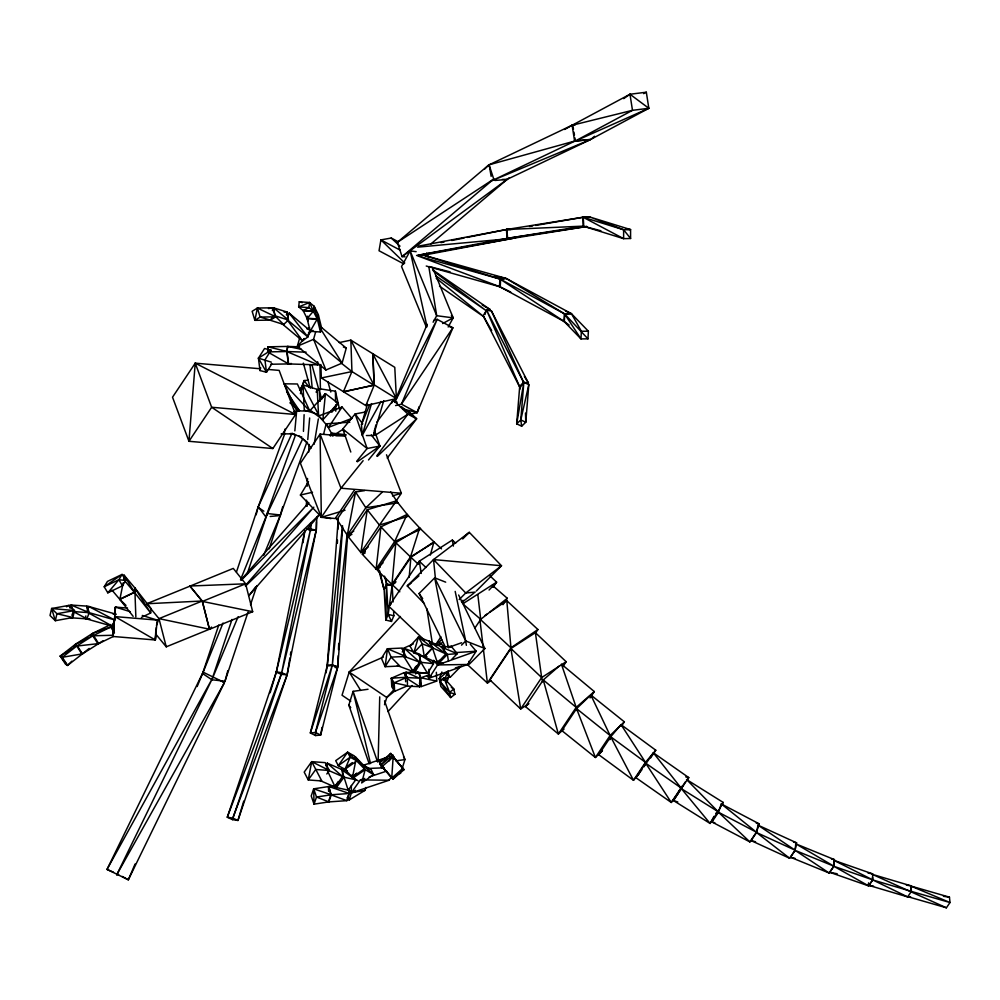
<?xml version="1.0" encoding="UTF-8"?>
<svg xmlns="http://www.w3.org/2000/svg" width="1000" height="1000" viewBox="0 0 1000 1000"><rect width="100%" height="100%" fill="white"/><g stroke="black" fill="none" stroke-linecap="round" stroke-linejoin="round"><path stroke-width="1.5" d="M405.938 675.35L405.95 672.3L419.837 672.975L419.775 686.712L405.887 686.038M405.462 677.5L419.35 678.175L405.95 672.3L405.462 677.5L419.775 686.712L419.825 676.025M306.613 528.688L310.35 530.612L316.325 529.55L316.375 521.75M71.075 607.875L71.1 605.05L87.037 606.112L89.225 612.65L87.362 617.612M87 608.95L87.037 606.112M351.375 785.5L351.213 792.925L389.113 780.225L391.625 776.675M378.113 761.787L379.725 696.875M328.762 791.137L328.913 786.513L335.075 786.087M123.975 575.075L134.488 592.388L134.662 587.7L123.975 575.075L123.8 579.763L134.488 592.388L119.85 599.425L112.075 590.25M337.362 543.237L337.475 540.15M337.887 529.312L338.237 520.025M303.45 431.375L304.113 414.688M338.225 655.738L337.788 666.575L335.238 666.812M338.475 649.55L338.725 643.363M306.312 506.35L306.588 500.15M307.188 486.213L307.525 478.462M308.675 452.113L309.012 444.375M310.688 522.863L310.35 530.612L311.012 522.888M316.325 529.55L316.863 517.163M336.938 783.15L335.188 787.125L327.013 769.775L327.312 763.188L342.775 769.9L342.475 776.5L335.188 787.125L319.725 780.413M110.812 624.5L92.9 633.237L92.775 635.8L98.075 643.913L113.212 636.525M127.513 608.088L115.45 607.087L113.125 636.487L155.325 639.987L157.2 620.1L142.287 615.45M157.2 620.1L114.987 616.6L155.325 639.987L155.8 630.475M564.325 321.587L499.5 286.6L499.9 278.962L506.388 278.55L571.213 313.538L564.725 313.95L499.9 278.962L564.325 321.587L564.725 313.95L506.388 278.55M426.238 266.025L500.225 286.875L500.625 279.237L422.812 254.925L419.025 255.65M564.062 321.4L564.475 313.762L571.475 313.725L588.375 331.213L587.975 338.85L580.975 338.9L564.062 321.4L569.1 325.075M571.475 313.725L581.375 331.262L580.975 338.9L564.475 313.762L587.975 338.85M621.75 725.725L624.35 721.838L590.812 694.963L610.112 735.5L609.875 739.663L610.712 736.775L621.025 724.638L655.775 750.212L650.638 757.9M347.688 534.587L337.788 666.575L332.3 665.487L327.225 665.987L338.175 520.037M342.675 527.3L332.3 665.487L347.287 532.938M114.475 619.462L113.125 636.487L114.3 619.325M114.838 614.825L115.45 607.087L130.363 611.737M155.325 639.987L156.312 627.612M260.5 368.787L195.238 363.162L188.95 441.3L272.863 448.537L295.562 414.5L279.15 370.4L268.275 369.462M307.15 506.262L307.525 501.6M519.725 386.213L516.688 423.837L521.663 426.2L525.775 422.275L528.812 384.65L523.837 382.3L519.725 386.213L519.875 389.288M521.663 426.2L520.8 419.913L523.837 382.3L516.688 423.837L520.8 419.913L528.812 384.65M270.65 364.263L288.612 363.913L287.062 351.525L268.038 346.825L267.6 351.912L287.062 351.525L287.5 346.438L268.038 346.825L268.225 349.738M409.175 577.275L410.887 557.275L433.975 541.862L441.475 548.862M307.762 439.588L309.662 417.975M294.837 430.887L296.663 410.875L284.237 383.8L297.375 383.988L309.8 411.075L296.663 410.875M395.925 581.975L391.95 584.425L395.8 542.712L419.663 528.025L434.363 542.225L410.5 556.912L391.95 584.425L377.25 570.212L395.8 542.712L410.5 556.912L419.663 528.025M114.738 614.738L115.45 607.087M419.775 686.712L420.025 684.112M795.763 843.838L795.15 850.387L790.45 857.237L829.15 873.012L833.838 866.162L834.463 859.625L795.763 843.838L833.838 866.162L795.15 850.387L829.15 873.012M322.025 398.738L325.438 393.65L310.338 410.25L322.875 419.787L325.438 393.65L337.987 403.188L332 412.088M141.363 617.463L150.675 612.975L151.137 608.65L134.8 587.875L135.85 616.925M327.225 665.987L342.537 525.7M380.238 567.1L376.112 569.05L380.938 526.812L407.088 514.45L420.8 529.188L394.663 541.55L376.112 569.05L362.388 554.312L380.938 526.812L394.663 541.55L407.088 514.45M299.262 301.75L298.663 306.887L303.212 310.625L313.475 311.363L314.088 306.238L309.538 302.5L299.262 301.75L302.238 302.65M309.538 302.5L313.475 311.363L308.925 307.625L298.663 306.887L309.538 302.5L308.925 307.625L303.212 310.625M387.45 648.75L385.125 666.7L399.8 666.012L391.138 657.125L387.45 648.75L402.125 648.062L405.812 656.438L391.138 657.125L385.125 666.7L381.438 658.325L387.45 648.75L405.812 656.438M232.512 819.638L281.812 672.712L287.05 675.1L237.95 820.462L232.512 819.638L227.275 817.237L276.363 671.875L281.812 672.712L227.275 817.237L232.712 818.075L237.95 820.462L243.75 801.075M420.538 654.5L419.525 662.15L413.288 671.562L403.575 656.162L404.588 648.512L419.087 653.962M391.488 621.438L388.2 614.4L386.5 583.8L385.838 620.075L388.2 614.4L392.137 585.163L386.5 583.8L384.137 589.487L385.838 620.075L391.488 621.438L393.85 615.763L393.587 611.163M365.262 551.25L360.9 552.587L367.262 509.762L396.4 500.863L408.575 516.188L379.45 525.087L360.9 552.587L348.713 537.263L367.262 509.762L379.45 525.087L396.4 500.863M439.288 660.312L438.812 663.25L443.05 662.938M302.975 542.762L304.938 530.538M304.825 530.538L276.288 672.175L281.35 674.338L287.125 674.8L289.875 657.975M290.387 654.912L290.887 651.85M314.163 444.263L318.35 418.925M284.938 429.113L284.2 433.55L281.25 434.1M326.062 672.887L327.337 665.238L332.425 664.75L337.663 667.312L320.675 735.05L315.6 735.55L310.35 732.975L327.337 665.238M322.025 727.412L320.675 735.05L315.438 732.487L310.35 732.975L332.425 664.75L315.438 732.487L315.6 735.55M307.575 316.175L307.137 318.562L317.4 319.3L318.275 314.538L314.225 306.413L313.35 311.188L307.137 318.562L303.075 310.438L313.35 311.188L317.4 319.3L314.225 306.413M299.637 346.825L287.762 346.438L286.8 351.525L288.35 363.913L318.038 364.875L317.65 361.775M311.712 761.65L308.25 779.95L321.788 780.95L311.712 761.65L304.2 772.113L308.25 779.95L315.75 769.488L329.3 770.487L325.25 762.638L311.712 761.65L329.3 770.487M351.85 534.562L347.275 535.25L355.562 492L364.712 490.6M355.538 774.013L352.488 777.25L355.9 760.075L355.2 756.65L363.663 765.375L364.363 768.8L352.488 777.25L344.025 768.525L346.238 770.037M119.85 599.425L123.2 582.788M287.125 674.8L316.262 530.112L307.962 528.575M758.025 825.163L756.525 832.525L751.112 840.612L789.65 858.275L795.075 850.175L796.562 842.812L758.025 825.163L795.075 850.175L756.525 832.525L789.65 858.275M257.4 308.038L254.862 320.337L270.413 320.112L275.688 316.837L272.962 307.8L257.4 308.038L252.138 311.312L254.862 320.337L260.125 317.062L275.688 316.837L257.4 308.038L260.125 317.062L270.413 320.112M272.387 310.538L272.962 307.8L268.5 308.55M271.85 363.825L266.488 372.275L259.988 370.538L260.6 367.6M416.275 666.025L414.975 672L427.562 673.375L433.512 663.675L432.825 660.925M366.4 435.538L373.5 435.5L375.875 424.888M51.65 608.525L50 615.5L55.312 620.712L72.862 617.513L74.513 610.538L69.2 605.325L51.65 608.525L55.312 620.712L56.95 613.737L51.65 608.525L74.513 610.538L56.95 613.737L72.862 617.513M276.288 672.175L310.5 529.663L281.35 674.338L316.262 530.112M302.175 388.075L304.075 380.55L308.4 380.175M323.65 434.012L325.825 425.288M256.137 514.85L258.05 507.287L263.85 511.188M485.037 314.513L486.05 310.562L490.275 309.625L432.562 269.812M115.175 618.162L112.675 626.312L85.213 618.513L85.887 615.913M88.05 609.05L88.725 606.462L116.188 614.263L113.125 614.125M86.9 612.025L114.362 619.825L88.725 606.462L86.9 612.025L112.675 626.312L115.275 617.038M218.787 624.975L202.6 673.512L211.875 679.75L224.988 681.237L227.8 670.738M430.325 555.112L433.975 541.862M299.875 337.212L297.375 346.213L325.9 370L342.1 363.113L346.262 348.1L320.125 326.3M318.4 314.9L317.275 318.938L310.2 331.275L320.475 332.013L321.6 327.962L318.4 314.9L320.475 332.013L317.275 318.938L307.013 318.2L310.2 331.275L313.05 330.438M315.663 331.825L313.575 339.325L325.9 370M270.15 516.462L280.238 515.562L282.75 506.575M338.125 781.525L336.425 787.525L348.162 790.163L355.737 779.812L341.538 769.5L348.162 790.163M300.413 393.675L302.962 384.925L317.188 389.35L318.525 414.562L304.288 410.138L302.962 384.925L299.55 390.012M316.337 392.262L317.188 389.35M644.2 766.7L645.475 762.35L655.775 750.212M87.95 609.138L88.725 606.462M112.675 626.312L115.013 618.275M272.688 310.525L273.488 307.775L287.213 312.1L288.45 320.062L274.725 315.725L269.887 320.138L283.612 324.475L287.488 320.95M286.413 314.85L287.213 312.1L284.125 312.125M362.062 434.188L361.488 424.525L367.463 404.2M371.525 403.625L362.137 435.562L381.025 401.488M373.5 435.5L383.75 400.662M418.425 637.075L413.812 652.85L424.325 656.9L432.738 647.887L428.95 641.137L418.425 637.075L410.012 646.1L413.812 652.85L422.212 643.825L432.738 647.887L418.425 637.075L422.212 643.825L424.325 656.9M270.163 692.763L276.363 671.875M400.438 616.475L349.2 672.05L342.038 695.238L350.8 701.175M369.225 763.9L348.837 705.138L353.1 691.35L368.025 689.262M384.525 704.737L386.763 697.5L394.087 689.562M402.375 767.85L404.925 759.587L384.538 700.825M347 797.75L349.087 800.037L364.975 790.387L365.925 787.463M330.775 436.012L331.725 433.113L345.462 434.7M409.875 414.363L417.175 412.625L419.1 406.712M236.462 572.013L258.05 507.287M232 619.438L211.875 679.75L238.113 616.725M247.213 573.837L267.325 513.525L280.438 515.013L269.15 548.85M224.988 681.237L248.05 612.1M250.512 604.75L256.887 585.625M713.85 816.413L711.963 821.975L749.9 841.925L756.413 832.188L759.237 823.863L721.3 803.913L718.475 812.25L711.963 821.975L714.875 822.8M315.438 732.487L337.663 667.312L335.125 667.562M346.875 800.65L330.863 794.788L349.35 793.5L328.913 786.513L330.863 794.788L328.4 801.938L346.875 800.65L349.35 793.5L348.363 789.362M313.688 788.838L311.212 795.962L314.037 804.163L328.825 801.888L331.3 794.762L328.488 786.575L313.688 788.838L314.037 804.163L316.512 797.038L313.688 788.838L331.3 794.762L316.512 797.038L328.825 801.888M302.887 438.4L265.825 516.85L258.263 506.75L284.887 433.375M300.875 389.363L304.075 380.55L309.113 387.287M265.825 516.85L295.65 434.675M280.238 515.562L306.875 442.188M304.225 338.612L302.525 340.875L286.938 319.45L289.225 313.212L310.15 330.7L307.863 336.95L302.525 340.875L281.6 323.375M156.5 625.288L158.975 618.638L202.213 601.013L209.488 629.212L166.25 646.825L155.9 634.237M70.175 607.525L71.1 605.05L89.225 612.65L73.3 611.575L71.1 605.05M71.9 615.312L73.3 611.575L86.9 618.862L70.975 617.788M232.712 818.075L287.05 675.1M443.938 677.875L449.588 692.362L450.7 697.588L439.712 681.175L443.938 677.875L453.825 689.05L454.938 694.275L450.7 697.588L440.825 686.413L439.275 678.725L441.875 672M446.925 671.9L439.275 678.725L444.387 680.325L448.013 670.925L449.125 676.15L446.538 682.875M202.6 673.512L223.012 623.062M240.5 579.825L267.325 513.525M365.825 405.6L374.3 384.913L372.675 353.612L396.413 398.612L365.825 405.6L343.713 391.9L374.3 384.913L396.413 398.612L394.775 367.325L350.85 340.15L339.188 342.587M361.488 424.525L369.675 404.738M263.75 555.125L280.438 515.013M197.15 686.525L203.137 672.175L224.45 682.575L128.338 879.812L107.025 869.412L203.137 672.175M394.487 401.962L427.175 324.312M402.762 408.888L417.175 412.625L452.887 327.775L437.15 319.337L434.225 320.037M343.438 391.662L351.938 371.562L350.85 340.15L374.05 385.262L343.438 391.662L321.325 377.962L320.863 364.5M135.075 864.013L128.338 879.812L122.25 876.45M403.375 651.35L404.588 648.512L419.525 662.15L403.575 656.162M415.1 667.3L413.288 671.562L397.337 665.562M344.975 769.3L350.175 757.2L347.575 752.212L335.7 760.662L338.288 765.65L344.975 769.3L356.85 760.863L354.263 755.863L347.575 752.212L338.288 765.65L350.175 757.2L356.85 760.863L347.575 752.212M326.15 765.837L327.312 763.188L342.475 776.5L327.013 769.775M258.263 506.75L292.113 433.125M644.125 766.312L653.363 752.812L688.763 777.6L687.138 780.025M679.525 791.1L688.763 777.6L685.75 776.912M73.863 647.138L75.138 644.513L77.175 645.725L82.463 653.85L67.575 665.425L65.537 664.212L60.25 656.087L75.138 644.513M118.612 874.438L116.75 874.788L212.862 677.55L107.025 869.412L113.462 872.2M391.887 402.863L393.288 400.075L396.987 402.075M394.787 402.137L437.15 319.337L401.438 404.175L395.588 405.575M433.1 322.212L436.7 315.712L428.85 266.8M448.175 326.987L453.2 317.875L432.55 267.462M116.75 874.788L224.45 682.575L222.013 681.225M389.25 756.15L390.763 753.45L395.525 759.587L390.763 753.45L379.712 762.95L384.475 769.1L379.712 762.95L381.463 764.95M389 761L392.025 755.6L394.263 757.438M682.6 785.45L673.475 800.55L710.088 823.45L718.025 811.6L723.175 802.425L686.562 779.525L718.025 811.6L716.175 813.388M685.088 782.138L681.413 788.688L678.625 791.375M713.037 818.213L710.088 823.45L681.413 788.688L718.025 811.6M107.812 592.837L118.863 579.75L122.088 574.4L125.688 580.438L122.463 585.8L107.812 592.837L104.213 586.788L107.438 581.438L122.088 574.4L104.213 586.788L118.863 579.75L125.688 580.438M330.913 518.663L321.138 516.688L300.413 495.05L308.488 481.675M90.787 636.062L92.312 633.562L98.663 643.587L81.975 654.188L75.625 644.175L92.312 633.562M259.988 370.538L258.438 358.15L264.562 348.5L271.075 350.238L264.938 359.888L266.488 372.275L258.438 358.15L271.075 350.238M520.087 387.788L483.137 315.725L486.637 310.225L491.488 311.038L528.45 383.088L523.587 382.287L486.637 310.225L520.087 387.788L523.587 382.287L491.488 311.038M427.075 675.875L429.05 678.2L437.575 664.938L476.188 651.2L470.288 644.212M428.925 669.3L429.05 678.2L467.65 664.475L476.188 651.2L454.75 652.663M339.725 408.95L342.062 407.025L318.85 415.938L328.612 427.325L342.062 407.025L351.825 418.413L347.137 422.275M402.25 652.038L404.588 648.512M474.7 628.362L480.712 619.338L507.275 598.263L492.287 585.275M502.975 604.7L507.275 598.263M195.238 363.162L172.525 397.2L188.95 441.3L211.65 407.262L195.238 363.162L295.562 414.5L211.65 407.262L272.863 448.537M490.112 612.013L506.8 600.7L537.925 629.525L510.95 647.788L487.4 683.075L467.388 664.55M490.763 678.662L510.062 649.762M535.4 633.3L537.925 629.525M528.413 703.975L520.688 708.975L510.9 648.5L535.4 632.675L566.163 661.725L541.663 677.562L520.688 708.975L489.925 679.925M564.038 729.087L558.375 734.025L525.45 706.587L543.263 679.938L559.125 666.1M562.8 666.762L566.163 661.725M576.188 707.375L561.388 664.125L594.3 691.562L576.188 707.375L558.375 734.025L543.263 679.938L576.188 707.375L576.275 710.475M590.062 697.9L594.3 691.562M624.35 721.838L610.112 735.5L595.4 757.5L561.862 730.625L576.575 708.625L589.712 696.012M598.725 754.7L610.712 736.775L645.475 762.35L633.475 780.288L598.725 754.7L602.475 750.288M635.887 777.688L645.625 763.125L681.012 787.913L671.275 802.475L635.887 777.688L641.912 769.675M682.262 787.312L673.475 800.55L677.8 801.975M721.587 804.8L723.175 802.425M330 435.662L331.725 433.113L332.638 435.763M338.363 518.775L321.337 517.35L341 488.212L363.125 460.675M335.875 517.55L354.425 490.05M390.737 491.95L397.85 502.863L365.825 507.75L355.562 492L337.013 519.5L347.275 535.25L365.825 507.75L382.137 492.262M395.375 502.113L401.362 493.25L386.5 454.787M424.275 640.013L388.862 606.325L419.3 561.188L452.337 540.05L455.65 543.2M435.737 644.575L440.962 636.838M493.125 587.325L496.613 582.163L489.963 575.85M325.688 765.55L327.312 763.188M829.762 872.312L833.875 866.3L833.85 860.325L872.638 873.875L872.675 879.85L868.55 885.863L829.762 872.312L837.212 873.775M910.8 886.038L950 902.537L911.35 891.413L910.8 886.038L949.45 897.163L950 902.537L946.4 907.788L872.225 874.325L910.913 885.8L911.413 891.4L907.638 896.9L868.962 885.413L872.725 879.925L872.475 877.125M364.8 778.425L360.425 779.887L351.213 792.925L348.312 789.35M326.8 773.975L328.462 771.65M356.763 773.112L353.288 777.925L358.075 780.8M377.8 566.775L384 589.3L386.25 586.2M306.962 505.037L308.788 502.537L241.112 579.812M376.788 422.188L393.288 400.075L396.775 402.887M376.75 455.925L407.925 414.162L416.562 418.812L387.225 458.125M287.538 315.462L289.225 313.212L307.863 336.95L286.938 319.45M308.463 332.962L310.15 330.7M678.162 793.312L671.275 802.475L645.625 763.125M255.588 586.962L248.925 595.625L319.575 514.763M319.725 401.05L325.438 393.65M331.312 411.825L337.987 403.188L322.875 419.787M356.7 461.238L367.125 448.512L379.888 446.05L374.375 430.225M368.512 459.938L379.888 446.05L371.312 434.95M316.337 392.025L319.088 388.713L335.4 391.175L339.5 409.137M390.763 753.45L380.962 765.113L392.025 755.6M639.1 773.662L633.475 780.288L610.712 736.775M245.238 585.688L313.837 507.163L241.4 580.075M409.775 672.55L411.863 670.275M387.962 711.6L412.013 685.512M394.4 758.15L402.788 768.562L392.987 779.188L382.1 766.55L393.15 757.038L404.038 769.675L392.987 779.188L382.1 766.55L390.087 775.725M304.5 338.55L297.375 346.213L313.575 339.325L342.1 363.113L320.175 328.2M307.562 335.275L311.637 330.887M166.25 646.825L158.975 618.638L146.738 603.75L189.975 586.138L202.387 601.413L209.438 629.325L211.562 627.05M424 656.775L432.425 647.775L429.275 641.275L442.738 647.412L445.887 653.913L437.463 662.913L424 656.775L426.95 656.663M388.862 606.325L391.012 604.075M436.362 645.062L441.737 639.45M489.075 590.025L496.613 582.163L463.575 603.3L461.362 601.2M451.887 659.2L457.225 653.688L451.262 646.35L441.388 647.075L447.35 654.412L448.475 661.162M395.538 581.475L392.337 584.788L399.825 591.788M461.175 666.038L450.275 677.237L447.987 675.175M476.325 591.025L501.5 565.75L469.3 532.35L433.537 559.575L407.275 585.962L424.45 603.775M462.738 538.95L469.3 532.35L462.275 538.413M445.363 647.05L419.087 593.525L434.712 577.837L445.688 582.163M459.175 599.575L465.737 592.975L501.5 565.75L433.537 559.575L435.363 577.975M461.525 645.15L465.7 640.962L455.188 591.413M458.638 595.013L484.9 648.525L469.288 664.212L468.837 661.312M484.6 169.137L489.025 164.737L493.738 179.062L402.088 256.663L397.375 242.338L489.025 164.737M60.25 656.087L62.287 657.3L77.175 645.725L60.25 656.087L67.575 665.425L71.862 661.162M391.95 584.425L395.213 581.175M245.613 586.038L319.387 514.587M601.975 751.188L595.4 757.5L576.575 708.625L610.112 735.5M377.362 456.388L416.562 418.812L409.237 411.775M364.675 552.275L362.388 554.312L365.138 553.013M376.112 569.05L382.987 562.913M444.387 680.325L449.125 676.15M525.45 706.587L528.85 703.625M418.975 575.85L407.275 585.962L410.975 583.138M402.788 768.562L391.737 778.075L393.15 757.038L404.038 769.675M590.975 139.288L648.825 108.287L646.325 92.212L629.975 94.25L572.125 125.262L574.637 141.337L590.975 139.288L594.513 136.287M430.775 244.05L506.95 179.55L502.55 179.387M395.175 690.625L386.763 697.5L349.2 672.05L383.338 657.087M415.6 673.925L418 671.963M429.05 678.2L431.425 676.263M81.975 654.188L89.188 648.413M439.712 681.175L449.588 692.362L453.825 689.05L451.312 687.35M360.9 552.587L368.225 546.987M461.675 602.463L474 593.062M287.087 314.775L289.225 313.212M506.95 179.55L402.088 256.663L405.025 256.775M347.587 765.987L352.337 762.613M623.688 98.637L629.975 94.25L648.825 108.287L574.637 141.337L632.487 110.325L648.825 108.287M357.312 461.8L379.888 446.05M494.888 180.463L506.838 179.488L509.4 177.725M484.975 615.487L487.537 613.75M491.25 680.462L487.4 683.075L483.438 649.5M394.9 583.062L392.337 584.788L410.887 557.275L418.375 564.288M397.375 242.338L493.738 179.062M342.975 429.288L332.938 435.85L326.2 423.825L349.85 422.212M375.125 435.35L407.925 414.162L393.288 400.075M347.275 535.25L353.75 531.1M438.212 645.188L442.025 642.75M98.075 643.913L103.225 640.688M355.425 790.3L351.45 792.712L349.087 800.037L347.912 795.775M564.637 129.475L572.712 124.925L489.15 164.8L491.15 176.363M643.625 93.65L646.325 92.212M442.625 323.537L453.2 317.875L451.388 315.35M66.463 606.788L69.2 605.325L70.013 608.038M448.638 647.725L451.262 646.35M75.625 644.175L93.375 635.462L76.688 646.062L98.663 643.587M114.462 632.863L110.688 627.062L92.775 635.8L112.875 635.262M133.15 616.35L119.7 599.25L134.35 592.212L150.675 612.975L134.8 587.875M506.838 179.488L590.4 139.625L575.462 140.838L489.15 164.8M381.262 766.912L379.237 760.875L387.163 757.188M401.825 648.988L413.2 644M391.337 678.213L394.625 691.35L391.763 686.75L391.337 678.213L404.275 672.6L407.137 677.2L394.2 682.825L394.625 691.35L407.562 685.738L394.2 682.825L391.337 678.213L407.137 677.2M306.938 328.913L309.637 327.775M590.4 139.625L491.9 180.712L575.462 140.838L574.963 137.95M146.738 603.75L202.213 601.013L189.975 586.138L233.263 568.413L245.625 583.8L252.675 611.7L209.438 629.325M328.612 427.325L351.825 418.413M716.025 813.175L718.475 812.25L756.413 832.188L721.3 803.913M448.738 647.325L461.613 642.75M429.312 674.788L420.863 677.788L421.213 686.587L436.712 681.075L436.362 672.275M92.9 633.237L110.688 627.062M363.387 765.263L386.712 757.45M369.175 776.95L386.662 771.1M455.363 667.962L459.712 666.525M344.85 436.15L320.087 434.087L300.425 463.225L321.337 517.35L345.05 510.213M392.475 495.925L401.362 493.25L341 488.212L320.087 434.087L321.337 517.35M586.337 217.575L589.412 217.087L583.237 217.225L506.488 229.525L507.013 238.412L513.188 238.275L519.163 236.612M300.413 495.05L312.512 492.238M321.325 377.962L351.938 371.562L374.05 385.262L372.95 353.85M441.012 242.638L444.075 242.013M451.737 240.487L463.988 238.038M467.05 237.425L506.863 229.45L510.775 229.488M365.025 412.062L355.1 413.975L342.788 429.012L350.8 452.038M422.812 254.925L505.675 278.275L500.625 279.237L417.762 255.888L500.225 286.875M418.85 246.075L506.863 229.45L507.6 238.287L416.55 255.5M421.775 255.562L512.825 238.35L417.55 247.175M293.55 411.737L299.45 410.65L286.588 391.625M398.125 241.7L391.225 238.038L380.913 239.9L379.038 250.75L403.85 263.938M418.137 255.3L512.825 238.35M529.538 226.475L532.6 225.95M535.675 225.425L583.237 217.225L583.675 224.638M82.463 653.85L62.287 657.3L67.575 665.425M364.975 790.387L351.45 792.712L348.312 789.275M513.188 238.275L586.875 226.462L507.013 238.412L583.763 226.112L506.488 229.525L512.663 229.387M395.975 760.837L404.925 759.587L403.537 756.812M397.688 773.787L400.662 773.363M288.35 363.913L291.413 363.5M575.1 124.887L572.125 125.262L632.487 110.325L629.975 94.25M475.238 592.125L465.737 592.975L433.537 559.575M335.887 435.65L346.238 434.95M428.888 672.613L418.413 673.088L420.863 677.788L436.712 681.075M367.262 768.512L384.35 767.788M190.025 586.025L245.625 583.8L202.387 601.413L252.675 611.7M590.062 217.075L583.1 217.237L583.112 226.125L623.625 238.663L630.588 238.487L630.575 229.6L590.062 217.075L623.625 229.762L630.575 229.6L626.075 229.2M467.65 664.475L437.575 664.938L433.638 660.275M581.375 331.262L588.375 331.213M360.425 779.887L389.113 780.225M281.413 433.775L294.55 433.963M306.1 352.163L286.8 351.525L318.038 364.875M384.513 576.163L386.987 585.175L392.275 585.35M85.213 618.513L89.838 618.862M416.15 251.675L410.15 250.888L401.525 266.512L426.312 327.013M453.2 317.875L436.7 315.712L410.15 250.888L427.062 326.775M943.413 896.325L949.45 897.163M906.363 885.163L910.913 885.8M910.8 897.125L907.75 896.663L946.4 907.788M868.962 885.413L873.538 886.125M868.037 873.075L872.638 873.875M495.075 276.275L505.675 278.275M831.475 859L834.463 859.625M158.975 618.638L209.488 629.212M287.762 346.438L301.375 349.312M793.538 842.15L796.562 842.812M341.538 769.5L347.413 770.812M355.737 779.812L344 777.175L336.425 787.525L335.613 784.975M756.275 823.175L759.237 823.863M790.45 857.237L794.987 858.3M388.2 614.4L393.85 615.763M429.275 266.562L450.138 271.875M751.112 840.612L755.562 841.762M450.012 327.025L452.887 327.775L401.438 404.175L417.175 412.625M583.112 226.125L600.913 230.763M258.438 358.15L271.337 362.163M911.413 891.4L872.725 879.925L907.638 896.9M623.625 229.762L583.1 217.237L623.625 238.663L623.625 229.762L630.588 238.487M290.387 433.462L301.775 437M449.588 692.362L454.938 694.275M343.387 347.013L346.262 348.1M448.3 647.562L434.712 577.837L465.7 640.962L484.9 648.525M441.388 647.075L457.225 653.688L447.35 654.412L438.812 663.25L437.113 661.15M565.55 311.163L571.213 313.538M520.8 419.913L525.775 422.275L525.487 413.088M499.5 286.6L510.688 292.025M833.85 860.325L872.675 879.85L833.875 866.3L868.55 885.863L868.525 882.875M400.213 250.162L380.913 239.9L404.738 262.987M268.913 352.663L288.612 363.913M482.225 304.988L490.275 309.625M362.863 764.7L371.25 769.725L373.55 774.65L361.675 782.962L365.163 769.625L362.863 764.7L373.55 774.65L365.163 769.625L353.288 777.925L352.137 775.462M420.075 654.862L433.512 663.675L420.925 662.312L414.975 672L414.288 669.25M436.037 276.05L486.05 310.562L433.387 270.975M439.475 286.163L484.363 317.137L436.213 278.188M298.375 435.737L307.5 442.675M429.275 641.275L445.887 653.913L432.425 647.775L437.463 662.913M340.962 362.9L351.938 371.562M401.438 406.637L416.562 418.812M380.125 764.525L381.525 765.662L382.113 768.088M289.913 402.825L299.45 410.65M288.45 320.062L273.488 307.775L274.725 315.725L283.612 324.475M463.425 604.362L480.712 619.338L477.85 594.825M438.512 641.725L445.438 647.725M391.225 238.038L400 246.15M480.938 620L510.95 647.788L511.512 650.625M718.475 812.25L749.9 841.925M510.9 648.5L541.663 677.562L542.625 681.812M425.95 567.5L419.3 561.188L421.25 573.438M119.7 599.25L126 605.413M355.9 760.075L364.363 768.8L355.2 756.65M448.15 674.987L450.275 677.237L447.225 673.7M284.237 383.8L309.8 411.075M439.275 678.725L441.35 681M304.387 439.975L311.225 447.95M653.363 752.812L681.012 787.913M362.725 423.85L355.1 413.975L367.125 448.512L342.788 429.012L344.688 431.475M348.837 705.138L350.725 707.613M419.087 593.525L422.675 598.575M111.562 625.65L113.825 629.138M621.025 724.638L645.475 762.35M349.2 672.05L360.7 690.45M524.4 376.438L528.45 383.088M427.562 673.375L420.925 662.312L418.85 654.062M118.863 579.75L122.463 585.8M483.137 315.725L491.65 330.575M319.688 514.062L321.138 516.688M302.962 384.925L318.525 414.562M419.363 683.062L421.213 686.587L419.65 679.087M111.45 625.825L113.387 629.837M393.038 757.15L392.45 754.725L394.175 758.312M379.237 760.875L381.525 765.662M307.013 318.2L308.25 320.775M428.413 257.375L426.65 253.05L427.137 256.112M392.45 754.725L394.038 758.938M377.562 761.862L353.1 691.35L370.538 763.575M327.912 381.725L330.788 392.038M311.938 364.9L318.913 389.963M303.337 363.137L310.312 388.2M404.275 672.6L405 675.512M379.775 571.062L384 589.3M321.488 399.2L319.088 388.713L320.15 401.125M385.337 577.55L386.987 585.175M352.013 774.963L352.488 777.25M452.337 540.05L453.4 546.075M463.038 600.288L463.575 603.3M572.962 126.375L573.462 129.262M573.962 132.162L574.462 135.05M426.825 608.638L432.4 643.85M465.7 640.962L466.362 645.325M535.4 632.675L541.663 677.562M268.038 346.825L268.425 349.913M479.825 618.962L483.075 646.438M310.05 365.188L312.188 387.912M506.8 600.7L510.95 647.788M392.137 585.163L393.075 601.987M419.988 675.812L420.262 681.513M407.275 680.05L407.488 684.312M405.95 672.3L406.087 675.138M405.525 678.925L405.675 681.762M328.488 786.575L328.587 791.162M335.4 391.175L335.613 401.938M335.675 405.025L335.788 411.175M319.938 364.7L320.425 389.625"/></g></svg>
